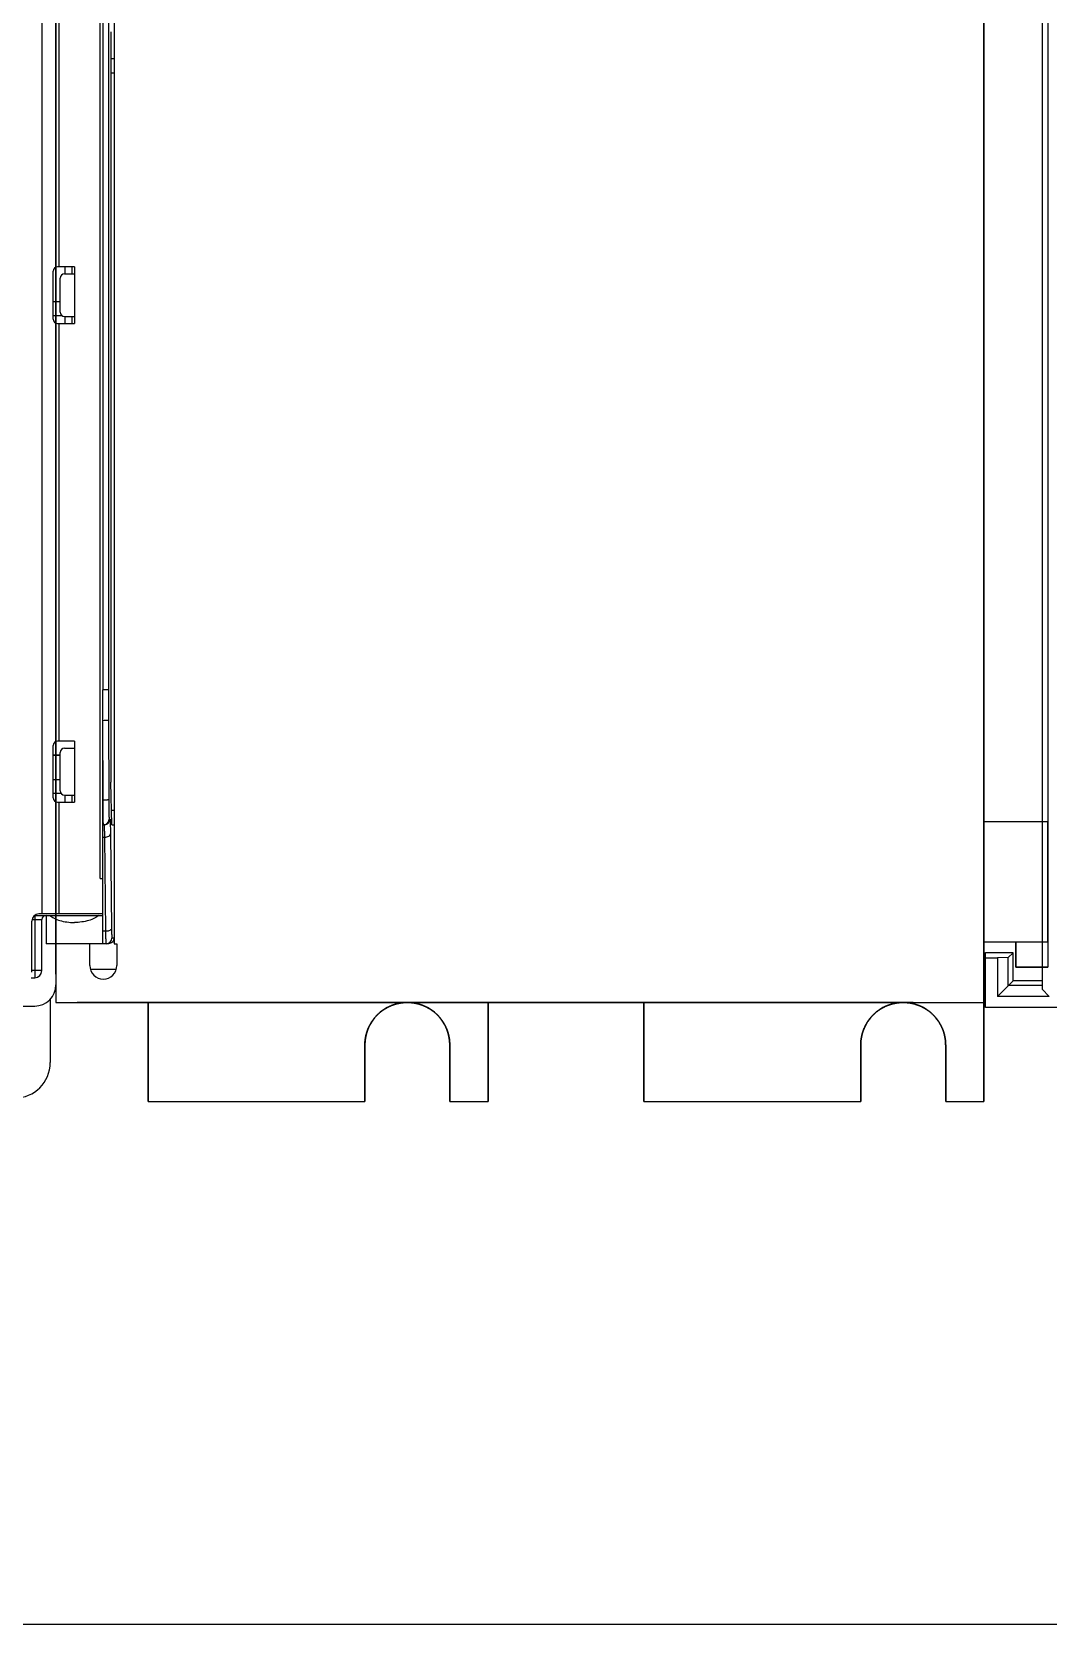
# Model space of a CAD drawing. Header units: inches. Extents: x -38 to 199, y -310 to 64.
# Drawn here: x 161.627 to 164.451, y 53.534 to 57.961 of the extents above; entities that cross this region are included whole.
import ezdxf

# ---------------------------------------------------------------- set-up
doc = ezdxf.new("R2010")
doc.units = ezdxf.units.IN
doc.header["$MEASUREMENT"] = 0
doc.layers.add('PLC', color=7, linetype='Continuous')

# ---------------------------------------------------------------- blocks, each defined once
blk = doc.blocks.new('DI32')
at = {"layer": 'PLC', "color": 7, "linetype": 'Continuous'}
for p, q in [((2.2014, -0.8071), (2.2013, -3.747)), ((2.016, -0.8898), (2.016, -4.3701)), ((2.1779, -4.2717), (2.1779, -1.1772)), ((2.1853, -1.1772), (2.1853, -3.747)), ((2.0629, -1.4094), (2.0629, -2.5709)), ((2.2165, -1.878), (2.2165, -4.4528)), ((2.2079, -1.9173), (2.2079, -4.0039)), ((2.2165, -1.9921), (2.2079, -1.9921)), ((2.2079, -2.0315), (2.2165, -2.0315)), ((2.0472, -2.7165), (2.0472, -2.5827)), ((2.1063, -2.5709), (2.0591, -2.5709)), ((2.0669, -2.6969), (2.0669, -2.6024)), ((2.0787, -2.5906), (2.1063, -2.5906)), ((2.0801, -2.5709), (2.0801, -2.5906)), ((2.0998, -2.5906), (2.0998, -2.5709)), ((2.1063, -2.5709), (2.1063, -2.7283)), ((2.0472, -2.6673), (2.0669, -2.6673)), ((2.0726, -2.7067), (2.0472, -2.7067)), ((2.0591, -2.7283), (2.1063, -2.7283)), ((2.0629, -2.7283), (2.0629, -3.8898)), ((2.0787, -2.7087), (2.1063, -2.7087)), ((2.0801, -2.7087), (2.0801, -2.7283)), ((2.0998, -2.7283), (2.0998, -2.7087)), ((2.185, -4.4528), (2.185, -3.747)), ((2.2013, -3.747), (2.1853, -3.747)), ((2.2013, -3.747), (2.2014, -3.8309)), ((2.1861, -4.0531), (2.1857, -3.8326)), ((2.2014, -3.8309), (2.2019, -4.0511)), ((2.1063, -3.8898), (2.0591, -3.8898)), ((2.1063, -3.8898), (2.1063, -4.0591)), ((2.0472, -4.0472), (2.0472, -3.9016)), ((2.0472, -3.9272), (2.0669, -3.9272)), ((2.0472, -3.9285), (2.0669, -3.9285)), ((2.0669, -4.0276), (2.0669, -3.9213)), ((2.0787, -3.9094), (2.1063, -3.9094)), ((2.0472, -3.9961), (2.0669, -3.9961)), ((2.21, -4.122), (2.2079, -4.0039)), ((2.0701, -4.0354), (2.0472, -4.0354)), ((2.0591, -4.0591), (2.1063, -4.0591)), ((2.0629, -4.0591), (2.0629, -4.3701)), ((2.0787, -4.0394), (2.1063, -4.0394)), ((2.0801, -4.0394), (2.0801, -4.0591)), ((2.0998, -4.0591), (2.0998, -4.0394)), ((2.1861, -4.0531), (2.185, -4.0531)), ((2.2052, -4.1063), (2.203, -4.1063)), ((2.2165, -4.0827), (2.2093, -4.0827)), ((2.185, -4.122), (2.1894, -4.122)), ((2.185, -4.1565), (2.1908, -4.1565)), ((2.1872, -4.122), (2.1869, -4.1188)), ((2.1939, -4.4183), (2.1908, -4.1565)), ((2.2065, -4.1477), (2.2096, -4.4094)), ((2.21, -4.122), (2.2165, -4.122)), ((2.1779, -4.2717), (2.185, -4.2717)), ((1.9961, -4.374), (2.185, -4.374)), ((1.9961, -4.3744), (1.9961, -4.5472)), ((2.185, -4.3701), (2.0079, -4.3701)), ((2.0276, -4.374), (2.0276, -4.4528)), ((1.9882, -4.5315), (1.9882, -4.3898)), ((1.989, -4.3858), (2.0157, -4.3858)), ((2.0157, -4.5276), (2.0157, -4.3858)), ((2.1939, -4.4183), (2.185, -4.4183)), ((2.2008, -4.4528), (2.0276, -4.4528)), ((2.0551, -4.4528), (2.0551, -4.5669)), ((2.1492, -4.5136), (2.1492, -4.4528)), ((2.2165, -4.437), (2.2105, -4.437)), ((2.2165, -4.4528), (2.2244, -4.4528)), ((2.2244, -4.4528), (2.2244, -4.5136)), ((1.9866, -4.5472), (1.9961, -4.5472)), ((2.0157, -4.5276), (1.9882, -4.5276)), ((2.1506, -4.5236), (2.223, -4.5236)), ((0.0197, -4.626), (1.9961, -4.626)), ((2.0394, -4.6061), (2.0394, -4.7835))]:
    blk.add_line(p, q, dxfattribs=at)
for centre, radius, start, end in [((2.0591, -2.5827), 0.0118, 90, 180), ((2.0787, -2.6024), 0.0118, 90, 180), ((2.0787, -2.6969), 0.0118, 180, 270), ((2.0591, -2.7165), 0.0118, 180, 270), ((2.0591, -3.9016), 0.0118, 90, 180), ((2.0787, -3.9213), 0.0118, 90, 180), ((2.0787, -4.0276), 0.0118, 180, 270), ((2.0591, -4.0472), 0.0118, 180, 270), ((2.1894, -4.1063), 0.0157, 270.0048, 0.0043), ((2.1872, -4.1063), 0.0158, 292.1852, 359.9967), ((2.0079, -4.3898), 0.0197, 90, 180), ((2.0276, -4.3858), 0.0118, 90, 180), ((2.1948, -4.437), 0.0157, 270.0051, 0.0045), ((2.1868, -4.5136), 0.0376, 180, 0), ((1.9961, -4.5276), 0.0197, 270, 0), ((1.9961, -4.5669), 0.0591, 270, 360), ((1.9409, -4.7835), 0.0984, 270, 0)]:
    blk.add_arc(centre, radius, start, end, dxfattribs=at)
for points, knots in [([(2.1857, -3.8326), (2.1857, -3.8255), (2.1856, -3.8113), (2.1857, -3.7899), (2.1856, -3.7684), (2.1853, -3.7541), (2.1852, -3.747)], [0, 0, 0, 0, 0.249349, 0.499256, 0.749533, 1, 1, 1, 1]), ([(2.2014, -3.8309), (2.2014, -3.8311), (2.2009, -3.8314), (2.2, -3.8316), (2.1985, -3.8319), (2.1957, -3.8322), (2.1913, -3.8325), (2.1877, -3.8326), (2.1857, -3.8326)], [0, 0, 0, 0, 0.030042, 0.091298, 0.185135, 0.30862, 0.626875, 1, 1, 1, 1]), ([(2.1861, -4.0531), (2.1881, -4.0531), (2.1918, -4.053), (2.1961, -4.0527), (2.199, -4.0523), (2.2005, -4.0519), (2.2014, -4.0517), (2.2019, -4.0513), (2.2019, -4.0511)], [0, 0, 0, 0, 0.371404, 0.688454, 0.811827, 0.905923, 0.967961, 1, 1, 1, 1]), ([(2.1869, -4.1188), (2.1868, -4.1156), (2.1866, -4.1074), (2.1862, -4.0855), (2.1862, -4.0668), (2.1861, -4.0531)], [0, 0, 0, 0, 0.145292, 0.373925, 1, 1, 1, 1]), ([(2.2019, -4.0511), (2.2019, -4.0548), (2.2019, -4.062), (2.202, -4.0724), (2.2021, -4.0818), (2.2022, -4.089), (2.2023, -4.094), (2.2024, -4.0971), (2.2025, -4.0998), (2.2026, -4.1021), (2.2027, -4.1038), (2.2027, -4.1051), (2.2028, -4.1059), (2.2029, -4.1062), (2.2029, -4.1063), (2.203, -4.1063)], [0, 0, 0, 0, 0.20107, 0.391318, 0.563991, 0.713665, 0.778363, 0.835544, 0.884733, 0.925569, 0.957704, 0.980859, 0.994914, 0.998528, 1, 1, 1, 1]), ([(2.2052, -4.1063), (2.2052, -4.1063), (2.2053, -4.1066), (2.2054, -4.1071), (2.2055, -4.108), (2.2056, -4.1092), (2.2057, -4.1108), (2.2058, -4.1135), (2.2059, -4.1177), (2.2061, -4.1237), (2.2063, -4.1308), (2.2064, -4.1389), (2.2065, -4.1446), (2.2065, -4.1477)], [0, 0, 0, 0, 0.004881, 0.017794, 0.038988, 0.068444, 0.106088, 0.151762, 0.266466, 0.410964, 0.583179, 0.780665, 1, 1, 1, 1]), ([(2.1908, -4.1565), (2.1907, -4.154), (2.1907, -4.1492), (2.1905, -4.1424), (2.1904, -4.1365), (2.1902, -4.1315), (2.19, -4.128), (2.1899, -4.1258), (2.1898, -4.1245), (2.1897, -4.1235), (2.1896, -4.1227), (2.1895, -4.1223), (2.1895, -4.122), (2.1894, -4.122)], [0, 0, 0, 0, 0.219252, 0.416685, 0.588841, 0.733285, 0.847951, 0.89361, 0.931242, 0.96069, 0.981897, 0.994874, 1, 1, 1, 1]), ([(2.1908, -4.1565), (2.1928, -4.1565), (2.1966, -4.1561), (2.2016, -4.1543), (2.2053, -4.1515), (2.2065, -4.1489), (2.2065, -4.1477)], [0, 0, 0, 0, 0.308357, 0.586966, 0.815903, 1, 1, 1, 1]), ([(2.0381, -4.374), (2.0417, -4.3771), (2.0507, -4.3828), (2.0667, -4.3889), (2.0857, -4.3928), (2.0993, -4.3937), (2.1063, -4.3937)], [0, 0, 0, 0, 0.198445, 0.436316, 0.70814, 1, 1, 1, 1]), ([(2.1745, -4.374), (2.1709, -4.3771), (2.1619, -4.3828), (2.1393, -4.3913), (2.1198, -4.3937), (2.1063, -4.3937)], [0, 0, 0, 0, 0.198615, 0.436878, 1, 1, 1, 1]), ([(2.2096, -4.4094), (2.2096, -4.4106), (2.2084, -4.4133), (2.2048, -4.416), (2.1997, -4.4178), (2.1959, -4.4183), (2.1939, -4.4183)], [0, 0, 0, 0, 0.183975, 0.412707, 0.691406, 1, 1, 1, 1]), ([(2.1948, -4.4528), (2.1947, -4.4528), (2.1947, -4.4525), (2.1946, -4.4521), (2.1946, -4.4513), (2.1945, -4.4503), (2.1944, -4.449), (2.1944, -4.4468), (2.1943, -4.4433), (2.1941, -4.4383), (2.194, -4.4324), (2.194, -4.4256), (2.1939, -4.4208), (2.1939, -4.4183)], [0, 0, 0, 0, 0.004653, 0.017465, 0.038589, 0.067997, 0.105615, 0.151283, 0.266015, 0.410577, 0.582895, 0.780525, 1, 1, 1, 1]), ([(2.2096, -4.4094), (2.2096, -4.4115), (2.2097, -4.4153), (2.2098, -4.4207), (2.2099, -4.4254), (2.21, -4.4294), (2.2101, -4.4322), (2.2102, -4.434), (2.2103, -4.4351), (2.2103, -4.4359), (2.2104, -4.4365), (2.2104, -4.4368), (2.2105, -4.437), (2.2105, -4.437)], [0, 0, 0, 0, 0.21934, 0.416819, 0.589021, 0.733511, 0.848221, 0.8939, 0.93155, 0.96101, 0.982207, 0.99512, 1, 1, 1, 1]), ([(2.2121, -4.4481), (2.2106, -4.4496), (2.2071, -4.4521), (2.2029, -4.4528), (2.2008, -4.4528)], [0, 0, 0, 0, 0.499456, 1, 1, 1, 1])]:
    blk.add_open_spline(points, degree=3, knots=knots, dxfattribs=at)
for points in [[(2.1872, -4.122), (2.1892, -4.122), (2.1913, -4.1216), (2.1932, -4.1209)], [(2.2154, -4.4432), (2.2146, -4.445), (2.2134, -4.4467), (2.2121, -4.4481)], [(2.2165, -4.437), (2.2165, -4.4391), (2.2162, -4.4413), (2.2154, -4.4432)]]:
    blk.add_open_spline(points, degree=3, dxfattribs=at)
blk = doc.blocks.new('24VPS')
at = {"layer": 'PLC', "color": 7, "linetype": 'Continuous'}
for p, q in [((176.8111, -64.6716), (176.8111, -69.3173)), ((176.8111, -64.6716), (176.8111, -69.3173)), ((179.3899, -69.3173), (179.3899, -64.6716)), ((179.3899, -69.3173), (179.3899, -64.6716)), ((176.8111, -69.2222), (176.8111, -64.7667)), ((179.567, -64.77), (179.567, -69.2188)), ((179.3899, -65.4295), (179.3899, -68.8153)), ((179.3899, -65.4295), (179.3899, -68.8153)), ((176.8111, -67.7425), (176.8111, -66.3645)), ((176.8111, -69.2385), (176.8111, -67.7425)), ((179.567, -67.7523), (179.567, -69.2188)), ((179.567, -68.8153), (179.3899, -68.8153)), ((179.567, -68.8153), (179.3899, -68.8153)), ((179.3899, -68.8153), (179.3899, -69.1492)), ((179.567, -68.8153), (179.3899, -68.8153)), ((179.567, -68.8153), (179.3899, -68.8153)), ((179.3899, -68.8153), (179.3899, -69.1492)), ((179.567, -69.1492), (179.567, -68.8153)), ((179.567, -69.1492), (179.567, -68.8153)), ((179.4785, -69.1492), (179.3899, -69.1492)), ((179.4785, -69.1492), (179.3899, -69.1492)), ((179.4785, -69.1492), (179.3899, -69.1492)), ((179.3899, -69.1492), (179.3899, -69.5929)), ((179.4785, -69.1492), (179.4785, -69.1499)), ((179.567, -69.1492), (179.4785, -69.1492)), ((179.567, -69.1492), (179.4785, -69.1492)), ((179.4785, -69.2188), (179.4785, -69.1492)), ((179.4785, -69.1492), (179.4785, -69.1499)), ((179.4785, -69.1499), (179.4785, -69.2188)), ((179.567, -69.1499), (179.4785, -69.1499)), ((179.567, -69.1499), (179.4785, -69.1499)), ((179.4785, -69.1499), (179.4785, -69.2188)), ((176.8111, -69.2385), (176.8111, -69.3173)), ((176.8111, -69.2385), (176.8111, -69.3173)), ((179.4785, -69.2188), (179.567, -69.2188)), ((179.4785, -69.2188), (179.567, -69.2188)), ((179.567, -69.2188), (179.4785, -69.2188)), ((176.8111, -69.3173), (179.3899, -69.3173)), ((176.8111, -69.3173), (179.3899, -69.3173)), ((179.193, -69.3173), (176.8702, -69.3173)), ((176.8702, -69.3173), (179.193, -69.3173)), ((177.067, -69.3173), (177.7875, -69.3173)), ((177.067, -69.5929), (177.067, -69.3173)), ((177.067, -69.3173), (177.7875, -69.3173)), ((177.067, -69.5929), (177.067, -69.3173)), ((177.067, -69.3173), (177.067, -69.5929)), ((177.7875, -69.3173), (178.0119, -69.3173)), ((177.7875, -69.3173), (178.0119, -69.3173)), ((178.0119, -69.3173), (178.0119, -69.5929)), ((178.0119, -69.5929), (178.0119, -69.3173)), ((178.445, -69.3173), (178.0119, -69.3173)), ((178.0119, -69.5929), (178.0119, -69.3173)), ((178.445, -69.3173), (179.1655, -69.3173)), ((178.445, -69.3173), (178.445, -69.5929)), ((178.445, -69.5929), (178.445, -69.3173)), ((178.445, -69.3173), (178.445, -69.5929)), ((178.445, -69.3173), (179.1655, -69.3173)), ((179.1655, -69.3173), (179.3899, -69.3173)), ((179.1655, -69.3173), (179.3899, -69.3173)), ((179.3899, -69.5929), (179.3899, -69.3173)), ((179.3899, -69.5929), (179.3899, -69.3173)), ((177.6694, -69.5929), (177.6694, -69.4354)), ((177.6694, -69.4354), (177.6694, -69.5929)), ((177.6694, -69.5929), (177.6694, -69.4354)), ((177.9056, -69.4354), (177.9056, -69.5929)), ((177.9056, -69.4354), (177.9056, -69.5929)), ((177.9056, -69.5929), (177.9056, -69.4354)), ((179.0474, -69.5929), (179.0474, -69.4354)), ((179.0474, -69.4354), (179.0474, -69.5929)), ((179.0474, -69.5929), (179.0474, -69.4354)), ((179.2836, -69.4354), (179.2836, -69.5929)), ((179.2836, -69.4354), (179.2836, -69.5929)), ((179.2836, -69.5929), (179.2836, -69.4354)), ((177.067, -69.5929), (177.6694, -69.5929)), ((177.067, -69.5929), (177.6694, -69.5929)), ((177.067, -69.5929), (177.6694, -69.5929)), ((177.9056, -69.5929), (178.0119, -69.5929)), ((177.9056, -69.5929), (178.0119, -69.5929)), ((177.9056, -69.5929), (178.0119, -69.5929)), ((178.445, -69.5929), (179.0474, -69.5929)), ((178.445, -69.5929), (179.0474, -69.5929)), ((178.445, -69.5929), (179.0474, -69.5929)), ((179.2836, -69.5929), (179.3899, -69.5929)), ((179.2836, -69.5929), (179.3899, -69.5929)), ((179.2836, -69.5929), (179.3899, -69.5929))]:
    blk.add_line(p, q, dxfattribs=at)
at = {"layer": 'PLC', "color": 7, "linetype": 'Continuous', "flags": 128}
for points in [[(177.6695, -69.4354), (177.6695, -69.4344), (177.6695, -69.4335), (177.6696, -69.4325), (177.6696, -69.4316), (177.6696, -69.4306), (177.6697, -69.4297), (177.6697, -69.4287), (177.6698, -69.4278), (177.6698, -69.4268), (177.6699, -69.4259), (177.67, -69.4249), (177.6701, -69.424), (177.6702, -69.423), (177.6703, -69.4221), (177.6704, -69.4211), (177.6705, -69.4202), (177.6706, -69.4193), (177.6708, -69.4183), (177.6709, -69.4174), (177.6711, -69.4164), (177.6712, -69.4155), (177.6714, -69.4146), (177.6715, -69.4136), (177.6717, -69.4127), (177.6719, -69.4118), (177.6721, -69.4108), (177.6723, -69.4099), (177.6725, -69.409), (177.6727, -69.408), (177.6729, -69.4071), (177.6732, -69.4062), (177.6734, -69.4053), (177.6737, -69.4043), (177.6739, -69.4034), (177.6742, -69.4025), (177.6744, -69.4016), (177.6747, -69.4007), (177.675, -69.3998), (177.6753, -69.3989), (177.6756, -69.398), (177.6759, -69.3971), (177.6762, -69.3962), (177.6765, -69.3953), (177.6769, -69.3944), (177.6772, -69.3935), (177.6775, -69.3926), (177.6779, -69.3917), (177.6782, -69.3908), (177.6786, -69.39), (177.679, -69.3891), (177.6793, -69.3882), (177.6797, -69.3873), (177.6801, -69.3865), (177.6805, -69.3856), (177.6809, -69.3847), (177.6813, -69.3839), (177.6817, -69.383), (177.6822, -69.3822), (177.6826, -69.3813), (177.683, -69.3805), (177.6835, -69.3796), (177.6839, -69.3788), (177.6844, -69.378), (177.6849, -69.3771), (177.6853, -69.3763), (177.6858, -69.3755), (177.6863, -69.3747), (177.6868, -69.3739), (177.6873, -69.3731), (177.6878, -69.3723), (177.6883, -69.3714), (177.6888, -69.3706), (177.6893, -69.3699), (177.6899, -69.3691), (177.6904, -69.3683), (177.691, -69.3675), (177.6915, -69.3667), (177.6921, -69.366), (177.6926, -69.3652), (177.6932, -69.3644), (177.6938, -69.3637), (177.6943, -69.3629), (177.6949, -69.3622), (177.6955, -69.3614), (177.6961, -69.3607), (177.6967, -69.3599), (177.6973, -69.3592), (177.6979, -69.3585), (177.6986, -69.3578), (177.6992, -69.3571), (177.6998, -69.3563), (177.7005, -69.3556), (177.7011, -69.3549), (177.7018, -69.3543), (177.7024, -69.3536), (177.7031, -69.3529), (177.7037, -69.3522), (177.7044, -69.3515), (177.7051, -69.3509), (177.7058, -69.3502), (177.7065, -69.3495), (177.7072, -69.3489), (177.7079, -69.3482), (177.7086, -69.3476), (177.7093, -69.347), (177.71, -69.3463), (177.7107, -69.3457), (177.7114, -69.3451), (177.7122, -69.3445), (177.7129, -69.3439), (177.7136, -69.3433), (177.7144, -69.3427), (177.7151, -69.3421), (177.7159, -69.3415), (177.7166, -69.341), (177.7174, -69.3404), (177.7182, -69.3398), (177.7189, -69.3393), (177.7197, -69.3387), (177.7205, -69.3382), (177.7213, -69.3376), (177.7221, -69.3371), (177.7228, -69.3366), (177.7236, -69.3361), (177.7244, -69.3356), (177.7253, -69.335), (177.7261, -69.3346), (177.7269, -69.3341), (177.7277, -69.3336), (177.7285, -69.3331), (177.7293, -69.3326), (177.7302, -69.3322), (177.731, -69.3317), (177.7318, -69.3312), (177.7327, -69.3308), (177.7335, -69.3304), (177.7344, -69.3299), (177.7352, -69.3295), (177.7361, -69.3291), (177.7369, -69.3287), (177.7378, -69.3283), (177.7386, -69.3279), (177.7395, -69.3275), (177.7404, -69.3271), (177.7413, -69.3267), (177.7421, -69.3264), (177.743, -69.326), (177.7439, -69.3256), (177.7448, -69.3253), (177.7457, -69.3249), (177.7466, -69.3246), (177.7474, -69.3243), (177.7483, -69.324), (177.7492, -69.3237), (177.7501, -69.3233), (177.751, -69.323), (177.752, -69.3228), (177.7529, -69.3225), (177.7538, -69.3222), (177.7547, -69.3219), (177.7556, -69.3217), (177.7565, -69.3214), (177.7574, -69.3212), (177.7583, -69.3209), (177.7593, -69.3207), (177.7602, -69.3205), (177.7611, -69.3203), (177.762, -69.32), (177.763, -69.3199), (177.7639, -69.3197), (177.7648, -69.3195), (177.7658, -69.3193), (177.7667, -69.3191), (177.7676, -69.319), (177.7686, -69.3188), (177.7695, -69.3186), (177.7705, -69.3185), (177.7714, -69.3184), (177.7723, -69.3182), (177.7733, -69.3181), (177.7742, -69.318), (177.7752, -69.3179), (177.7761, -69.3178), (177.7771, -69.3177), (177.778, -69.3177), (177.779, -69.3176), (177.7799, -69.3175), (177.7809, -69.3175), (177.7818, -69.3174), (177.7828, -69.3174), (177.7837, -69.3173), (177.7847, -69.3173), (177.7856, -69.3173), (177.7866, -69.3173), (177.7875, -69.3173), (177.7885, -69.3173), (177.7894, -69.3173), (177.7904, -69.3173), (177.7913, -69.3173), (177.7923, -69.3174), (177.7932, -69.3174), (177.7942, -69.3175), (177.7951, -69.3175), (177.7961, -69.3176), (177.797, -69.3177), (177.7979, -69.3177), (177.7989, -69.3178), (177.7998, -69.3179), (177.8008, -69.318), (177.8017, -69.3181), (177.8027, -69.3182), (177.8036, -69.3184), (177.8046, -69.3185), (177.8055, -69.3186), (177.8064, -69.3188), (177.8074, -69.319), (177.8083, -69.3191), (177.8092, -69.3193), (177.8102, -69.3195), (177.8111, -69.3197), (177.812, -69.3199), (177.813, -69.32), (177.8139, -69.3203), (177.8148, -69.3205), (177.8157, -69.3207), (177.8167, -69.3209), (177.8176, -69.3212), (177.8185, -69.3214), (177.8194, -69.3217), (177.8203, -69.3219), (177.8212, -69.3222), (177.8222, -69.3225), (177.8231, -69.3228), (177.824, -69.323), (177.8249, -69.3233), (177.8258, -69.3237), (177.8267, -69.324), (177.8276, -69.3243), (177.8284, -69.3246), (177.8293, -69.3249), (177.8302, -69.3253), (177.8311, -69.3256), (177.832, -69.326), (177.8329, -69.3264), (177.8337, -69.3267), (177.8346, -69.3271), (177.8355, -69.3275), (177.8364, -69.3279), (177.8372, -69.3283), (177.8381, -69.3287), (177.8389, -69.3291), (177.8398, -69.3295), (177.8406, -69.3299), (177.8415, -69.3304), (177.8423, -69.3308), (177.8432, -69.3312), (177.844, -69.3317), (177.8448, -69.3322), (177.8457, -69.3326), (177.8465, -69.3331), (177.8473, -69.3336), (177.8481, -69.3341), (177.8489, -69.3346), (177.8498, -69.335), (177.8506, -69.3356), (177.8514, -69.3361), (177.8522, -69.3366), (177.853, -69.3371), (177.8537, -69.3376), (177.8545, -69.3382), (177.8553, -69.3387), (177.8561, -69.3393), (177.8568, -69.3398), (177.8576, -69.3404), (177.8584, -69.341), (177.8591, -69.3415), (177.8599, -69.3421), (177.8606, -69.3427), (177.8614, -69.3433), (177.8621, -69.3439), (177.8629, -69.3445), (177.8636, -69.3451), (177.8643, -69.3457), (177.865, -69.3463), (177.8657, -69.347), (177.8664, -69.3476), (177.8671, -69.3482), (177.8678, -69.3489), (177.8685, -69.3495), (177.8692, -69.3502), (177.8699, -69.3509), (177.8706, -69.3515), (177.8713, -69.3522), (177.8719, -69.3529), (177.8726, -69.3536), (177.8732, -69.3543), (177.8739, -69.3549), (177.8745, -69.3556), (177.8752, -69.3563), (177.8758, -69.3571), (177.8764, -69.3578), (177.8771, -69.3585), (177.8777, -69.3592), (177.8783, -69.3599), (177.8789, -69.3607), (177.8795, -69.3614), (177.8801, -69.3622), (177.8807, -69.3629), (177.8812, -69.3637), (177.8818, -69.3644), (177.8824, -69.3652), (177.883, -69.366), (177.8835, -69.3667), (177.8841, -69.3675), (177.8846, -69.3683), (177.8851, -69.3691), (177.8857, -69.3699), (177.8862, -69.3706), (177.8867, -69.3714), (177.8872, -69.3723), (177.8877, -69.3731), (177.8882, -69.3739), (177.8887, -69.3747), (177.8892, -69.3755), (177.8897, -69.3763), (177.8902, -69.3771), (177.8906, -69.378), (177.8911, -69.3788), (177.8915, -69.3796), (177.892, -69.3805), (177.8924, -69.3813), (177.8928, -69.3822), (177.8933, -69.383), (177.8937, -69.3839), (177.8941, -69.3847), (177.8945, -69.3856), (177.8949, -69.3865), (177.8953, -69.3873), (177.8957, -69.3882), (177.896, -69.3891), (177.8964, -69.39), (177.8968, -69.3908), (177.8971, -69.3917), (177.8975, -69.3926), (177.8978, -69.3935), (177.8982, -69.3944), (177.8985, -69.3953), (177.8988, -69.3962), (177.8991, -69.3971), (177.8994, -69.398), (177.8997, -69.3989), (177.9, -69.3998), (177.9003, -69.4007), (177.9006, -69.4016), (177.9008, -69.4025), (177.9011, -69.4034), (177.9013, -69.4043), (177.9016, -69.4053), (177.9018, -69.4062), (177.9021, -69.4071), (177.9023, -69.408), (177.9025, -69.409), (177.9027, -69.4099), (177.9029, -69.4108), (177.9031, -69.4118), (177.9033, -69.4127), (177.9035, -69.4136), (177.9036, -69.4146), (177.9038, -69.4155), (177.904, -69.4164), (177.9041, -69.4174), (177.9043, -69.4183), (177.9044, -69.4193), (177.9045, -69.4202), (177.9046, -69.4211), (177.9047, -69.4221), (177.9048, -69.423), (177.9049, -69.424), (177.905, -69.4249), (177.9051, -69.4259), (177.9052, -69.4268), (177.9052, -69.4278), (177.9053, -69.4287), (177.9053, -69.4297), (177.9054, -69.4306), (177.9054, -69.4316), (177.9055, -69.4325), (177.9055, -69.4335), (177.9055, -69.4344), (177.9055, -69.4354), (177.9055, -69.4344), (177.9055, -69.4335), (177.9055, -69.4325), (177.9054, -69.4316), (177.9054, -69.4306), (177.9053, -69.4297), (177.9053, -69.4287), (177.9052, -69.4278), (177.9052, -69.4268), (177.9051, -69.4259), (177.905, -69.4249), (177.9049, -69.424), (177.9048, -69.423), (177.9047, -69.4221), (177.9046, -69.4211), (177.9045, -69.4202), (177.9044, -69.4193), (177.9043, -69.4183), (177.9041, -69.4174), (177.904, -69.4164), (177.9038, -69.4155), (177.9036, -69.4146), (177.9035, -69.4136), (177.9033, -69.4127), (177.9031, -69.4118), (177.9029, -69.4108), (177.9027, -69.4099), (177.9025, -69.409), (177.9023, -69.408), (177.9021, -69.4071), (177.9018, -69.4062), (177.9016, -69.4053), (177.9013, -69.4043), (177.9011, -69.4034), (177.9008, -69.4025), (177.9006, -69.4016), (177.9003, -69.4007), (177.9, -69.3998), (177.8997, -69.3989), (177.8994, -69.398), (177.8991, -69.3971), (177.8988, -69.3962), (177.8985, -69.3953), (177.8982, -69.3944), (177.8978, -69.3935), (177.8975, -69.3926), (177.8971, -69.3917), (177.8968, -69.3908), (177.8964, -69.39), (177.896, -69.3891), (177.8957, -69.3882), (177.8953, -69.3873), (177.8949, -69.3865), (177.8945, -69.3856), (177.8941, -69.3847), (177.8937, -69.3839), (177.8933, -69.383), (177.8928, -69.3822), (177.8924, -69.3813), (177.892, -69.3805), (177.8915, -69.3796), (177.8911, -69.3788), (177.8906, -69.378), (177.8902, -69.3771), (177.8897, -69.3763), (177.8892, -69.3755), (177.8887, -69.3747), (177.8882, -69.3739), (177.8877, -69.3731), (177.8872, -69.3723), (177.8867, -69.3714), (177.8862, -69.3706), (177.8857, -69.3699), (177.8851, -69.3691), (177.8846, -69.3683), (177.8841, -69.3675), (177.8835, -69.3667), (177.883, -69.366), (177.8824, -69.3652), (177.8818, -69.3644), (177.8812, -69.3637), (177.8807, -69.3629), (177.8801, -69.3622), (177.8795, -69.3614), (177.8789, -69.3607), (177.8783, -69.3599), (177.8777, -69.3592), (177.8771, -69.3585), (177.8764, -69.3578), (177.8758, -69.3571), (177.8752, -69.3563), (177.8745, -69.3556), (177.8739, -69.3549), (177.8732, -69.3543), (177.8726, -69.3536), (177.8719, -69.3529), (177.8713, -69.3522), (177.8706, -69.3515), (177.8699, -69.3509), (177.8692, -69.3502), (177.8685, -69.3495), (177.8678, -69.3489), (177.8671, -69.3482), (177.8664, -69.3476), (177.8657, -69.347), (177.865, -69.3463), (177.8643, -69.3457), (177.8636, -69.3451), (177.8629, -69.3445), (177.8621, -69.3439), (177.8614, -69.3433), (177.8606, -69.3427), (177.8599, -69.3421), (177.8591, -69.3415), (177.8584, -69.341), (177.8576, -69.3404), (177.8568, -69.3398), (177.8561, -69.3393), (177.8553, -69.3387), (177.8545, -69.3382), (177.8537, -69.3376), (177.853, -69.3371), (177.8522, -69.3366), (177.8514, -69.3361), (177.8506, -69.3356), (177.8498, -69.335), (177.8489, -69.3346), (177.8481, -69.3341), (177.8473, -69.3336), (177.8465, -69.3331), (177.8457, -69.3326), (177.8448, -69.3322), (177.844, -69.3317), (177.8432, -69.3312), (177.8423, -69.3308), (177.8415, -69.3304), (177.8406, -69.3299), (177.8398, -69.3295), (177.8389, -69.3291), (177.8381, -69.3287), (177.8372, -69.3283), (177.8364, -69.3279), (177.8355, -69.3275), (177.8346, -69.3271), (177.8337, -69.3267), (177.8329, -69.3264), (177.832, -69.326), (177.8311, -69.3256), (177.8302, -69.3253), (177.8293, -69.3249), (177.8284, -69.3246), (177.8276, -69.3243), (177.8267, -69.324), (177.8258, -69.3237), (177.8249, -69.3233), (177.824, -69.323), (177.8231, -69.3228), (177.8222, -69.3225), (177.8212, -69.3222), (177.8203, -69.3219), (177.8194, -69.3217), (177.8185, -69.3214), (177.8176, -69.3212), (177.8167, -69.3209), (177.8157, -69.3207), (177.8148, -69.3205), (177.8139, -69.3203), (177.813, -69.32), (177.812, -69.3199), (177.8111, -69.3197), (177.8102, -69.3195), (177.8092, -69.3193), (177.8083, -69.3191), (177.8074, -69.319), (177.8064, -69.3188), (177.8055, -69.3186), (177.8046, -69.3185), (177.8036, -69.3184), (177.8027, -69.3182), (177.8017, -69.3181), (177.8008, -69.318), (177.7998, -69.3179), (177.7989, -69.3178), (177.7979, -69.3177), (177.797, -69.3177), (177.7961, -69.3176), (177.7951, -69.3175), (177.7942, -69.3175), (177.7932, -69.3174), (177.7923, -69.3174), (177.7913, -69.3173), (177.7904, -69.3173), (177.7894, -69.3173), (177.7885, -69.3173), (177.7875, -69.3173), (177.7866, -69.3173), (177.7856, -69.3173), (177.7847, -69.3173), (177.7837, -69.3173), (177.7828, -69.3174), (177.7818, -69.3174), (177.7809, -69.3175), (177.7799, -69.3175), (177.779, -69.3176), (177.778, -69.3177), (177.7771, -69.3177), (177.7761, -69.3178), (177.7752, -69.3179), (177.7742, -69.318), (177.7733, -69.3181), (177.7723, -69.3182), (177.7714, -69.3184), (177.7705, -69.3185), (177.7695, -69.3186), (177.7686, -69.3188), (177.7676, -69.319), (177.7667, -69.3191), (177.7658, -69.3193), (177.7648, -69.3195), (177.7639, -69.3197), (177.763, -69.3199), (177.762, -69.32), (177.7611, -69.3203), (177.7602, -69.3205), (177.7593, -69.3207), (177.7583, -69.3209), (177.7574, -69.3212), (177.7565, -69.3214), (177.7556, -69.3217), (177.7547, -69.3219), (177.7538, -69.3222), (177.7529, -69.3225), (177.752, -69.3228), (177.751, -69.323), (177.7501, -69.3233), (177.7492, -69.3237), (177.7483, -69.324), (177.7474, -69.3243), (177.7466, -69.3246), (177.7457, -69.3249), (177.7448, -69.3253), (177.7439, -69.3256), (177.743, -69.326), (177.7421, -69.3264), (177.7413, -69.3267), (177.7404, -69.3271), (177.7395, -69.3275), (177.7386, -69.3279), (177.7378, -69.3283), (177.7369, -69.3287), (177.7361, -69.3291), (177.7352, -69.3295), (177.7344, -69.3299), (177.7335, -69.3304), (177.7327, -69.3308), (177.7318, -69.3312), (177.731, -69.3317), (177.7302, -69.3322), (177.7293, -69.3326), (177.7285, -69.3331), (177.7277, -69.3336), (177.7269, -69.3341), (177.7261, -69.3346), (177.7253, -69.335), (177.7244, -69.3356), (177.7236, -69.3361), (177.7228, -69.3366), (177.7221, -69.3371), (177.7213, -69.3376), (177.7205, -69.3382), (177.7197, -69.3387), (177.7189, -69.3393), (177.7182, -69.3398), (177.7174, -69.3404), (177.7166, -69.341), (177.7159, -69.3415), (177.7151, -69.3421), (177.7144, -69.3427), (177.7136, -69.3433), (177.7129, -69.3439), (177.7122, -69.3445), (177.7114, -69.3451), (177.7107, -69.3457), (177.71, -69.3463), (177.7093, -69.347), (177.7086, -69.3476), (177.7079, -69.3482), (177.7072, -69.3489), (177.7065, -69.3495), (177.7058, -69.3502), (177.7051, -69.3509), (177.7044, -69.3515), (177.7037, -69.3522), (177.7031, -69.3529), (177.7024, -69.3536), (177.7018, -69.3543), (177.7011, -69.3549), (177.7005, -69.3556), (177.6998, -69.3563), (177.6992, -69.3571), (177.6986, -69.3578), (177.6979, -69.3585), (177.6973, -69.3592), (177.6967, -69.3599), (177.6961, -69.3607), (177.6955, -69.3614), (177.6949, -69.3622), (177.6943, -69.3629), (177.6938, -69.3637), (177.6932, -69.3644), (177.6926, -69.3652), (177.6921, -69.366), (177.6915, -69.3667), (177.691, -69.3675), (177.6904, -69.3683), (177.6899, -69.3691), (177.6893, -69.3699), (177.6888, -69.3706), (177.6883, -69.3714), (177.6878, -69.3723), (177.6873, -69.3731), (177.6868, -69.3739), (177.6863, -69.3747), (177.6858, -69.3755), (177.6853, -69.3763), (177.6849, -69.3771), (177.6844, -69.378), (177.6839, -69.3788), (177.6835, -69.3796), (177.683, -69.3805), (177.6826, -69.3813), (177.6822, -69.3822), (177.6817, -69.383), (177.6813, -69.3839), (177.6809, -69.3847), (177.6805, -69.3856), (177.6801, -69.3865), (177.6797, -69.3873), (177.6793, -69.3882), (177.679, -69.3891), (177.6786, -69.39), (177.6782, -69.3908), (177.6779, -69.3917), (177.6775, -69.3926), (177.6772, -69.3935), (177.6769, -69.3944), (177.6765, -69.3953), (177.6762, -69.3962), (177.6759, -69.3971), (177.6756, -69.398), (177.6753, -69.3989), (177.675, -69.3998), (177.6747, -69.4007), (177.6744, -69.4016), (177.6742, -69.4025), (177.6739, -69.4034), (177.6737, -69.4043), (177.6734, -69.4053), (177.6732, -69.4062), (177.6729, -69.4071), (177.6727, -69.408), (177.6725, -69.409), (177.6723, -69.4099), (177.6721, -69.4108), (177.6719, -69.4118), (177.6717, -69.4127), (177.6715, -69.4136), (177.6714, -69.4146), (177.6712, -69.4155), (177.6711, -69.4164), (177.6709, -69.4174), (177.6708, -69.4183), (177.6706, -69.4193), (177.6705, -69.4202), (177.6704, -69.4211), (177.6703, -69.4221), (177.6702, -69.423), (177.6701, -69.424), (177.67, -69.4249), (177.6699, -69.4259), (177.6698, -69.4268), (177.6698, -69.4278), (177.6697, -69.4287), (177.6697, -69.4297), (177.6696, -69.4306), (177.6696, -69.4316), (177.6696, -69.4325), (177.6695, -69.4335), (177.6695, -69.4344)], [(179.0475, -69.4354), (179.0475, -69.4344), (179.0475, -69.4335), (179.0475, -69.4325), (179.0475, -69.4316), (179.0476, -69.4306), (179.0476, -69.4297), (179.0477, -69.4287), (179.0477, -69.4278), (179.0478, -69.4268), (179.0479, -69.4259), (179.0479, -69.4249), (179.048, -69.424), (179.0481, -69.423), (179.0482, -69.4221), (179.0483, -69.4211), (179.0484, -69.4202), (179.0486, -69.4193), (179.0487, -69.4183), (179.0489, -69.4174), (179.049, -69.4164), (179.0492, -69.4155), (179.0493, -69.4146), (179.0495, -69.4136), (179.0497, -69.4127), (179.0499, -69.4118), (179.0501, -69.4108), (179.0503, -69.4099), (179.0505, -69.409), (179.0507, -69.408), (179.0509, -69.4071), (179.0511, -69.4062), (179.0514, -69.4053), (179.0516, -69.4043), (179.0519, -69.4034), (179.0521, -69.4025), (179.0524, -69.4016), (179.0527, -69.4007), (179.053, -69.3998), (179.0533, -69.3989), (179.0535, -69.398), (179.0539, -69.3971), (179.0542, -69.3962), (179.0545, -69.3953), (179.0548, -69.3944), (179.0551, -69.3935), (179.0555, -69.3926), (179.0558, -69.3917), (179.0562, -69.3908), (179.0565, -69.39), (179.0569, -69.3891), (179.0573, -69.3882), (179.0577, -69.3873), (179.0581, -69.3865), (179.0585, -69.3856), (179.0589, -69.3847), (179.0593, -69.3839), (179.0597, -69.383), (179.0601, -69.3822), (179.0606, -69.3813), (179.061, -69.3805), (179.0614, -69.3796), (179.0619, -69.3788), (179.0623, -69.378), (179.0628, -69.3771), (179.0633, -69.3763), (179.0638, -69.3755), (179.0642, -69.3747), (179.0647, -69.3739), (179.0652, -69.3731), (179.0657, -69.3723), (179.0663, -69.3714), (179.0668, -69.3706), (179.0673, -69.3699), (179.0678, -69.3691), (179.0684, -69.3683), (179.0689, -69.3675), (179.0695, -69.3667), (179.07, -69.366), (179.0706, -69.3652), (179.0711, -69.3644), (179.0717, -69.3637), (179.0723, -69.3629), (179.0729, -69.3622), (179.0735, -69.3614), (179.0741, -69.3607), (179.0747, -69.3599), (179.0753, -69.3592), (179.0759, -69.3585), (179.0765, -69.3578), (179.0771, -69.3571), (179.0778, -69.3563), (179.0784, -69.3556), (179.0791, -69.3549), (179.0797, -69.3543), (179.0804, -69.3536), (179.081, -69.3529), (179.0817, -69.3522), (179.0824, -69.3515), (179.083, -69.3509), (179.0837, -69.3502), (179.0844, -69.3495), (179.0851, -69.3489), (179.0858, -69.3482), (179.0865, -69.3476), (179.0872, -69.347), (179.0879, -69.3463), (179.0887, -69.3457), (179.0894, -69.3451), (179.0901, -69.3445), (179.0908, -69.3439), (179.0916, -69.3433), (179.0923, -69.3427), (179.0931, -69.3421), (179.0938, -69.3415), (179.0946, -69.341), (179.0953, -69.3404), (179.0961, -69.3398), (179.0969, -69.3393), (179.0977, -69.3387), (179.0984, -69.3382), (179.0992, -69.3376), (179.1, -69.3371), (179.1008, -69.3366), (179.1016, -69.3361), (179.1024, -69.3356), (179.1032, -69.335), (179.104, -69.3346), (179.1048, -69.3341), (179.1056, -69.3336), (179.1065, -69.3331), (179.1073, -69.3326), (179.1081, -69.3322), (179.109, -69.3317), (179.1098, -69.3312), (179.1106, -69.3308), (179.1115, -69.3304), (179.1123, -69.3299), (179.1132, -69.3295), (179.114, -69.3291), (179.1149, -69.3287), (179.1157, -69.3283), (179.1166, -69.3279), (179.1175, -69.3275), (179.1183, -69.3271), (179.1192, -69.3267), (179.1201, -69.3264), (179.121, -69.326), (179.1219, -69.3256), (179.1227, -69.3253), (179.1236, -69.3249), (179.1245, -69.3246), (179.1254, -69.3243), (179.1263, -69.324), (179.1272, -69.3237), (179.1281, -69.3233), (179.129, -69.323), (179.1299, -69.3228), (179.1308, -69.3225), (179.1317, -69.3222), (179.1326, -69.3219), (179.1335, -69.3217), (179.1345, -69.3214), (179.1354, -69.3212), (179.1363, -69.3209), (179.1372, -69.3207), (179.1382, -69.3205), (179.1391, -69.3203), (179.14, -69.32), (179.1409, -69.3199), (179.1419, -69.3197), (179.1428, -69.3195), (179.1437, -69.3193), (179.1447, -69.3191), (179.1456, -69.319), (179.1465, -69.3188), (179.1475, -69.3186), (179.1484, -69.3185), (179.1493, -69.3184), (179.1503, -69.3182), (179.1512, -69.3181), (179.1522, -69.318), (179.1531, -69.3179), (179.1541, -69.3178), (179.155, -69.3177), (179.156, -69.3177), (179.1569, -69.3176), (179.1579, -69.3175), (179.1588, -69.3175), (179.1598, -69.3174), (179.1607, -69.3174), (179.1617, -69.3173), (179.1626, -69.3173), (179.1636, -69.3173), (179.1645, -69.3173), (179.1655, -69.3173), (179.1664, -69.3173), (179.1674, -69.3173), (179.1683, -69.3173), (179.1693, -69.3173), (179.1702, -69.3174), (179.1712, -69.3174), (179.1721, -69.3175), (179.1731, -69.3175), (179.174, -69.3176), (179.1749, -69.3177), (179.1759, -69.3177), (179.1768, -69.3178), (179.1778, -69.3179), (179.1787, -69.318), (179.1797, -69.3181), (179.1806, -69.3182), (179.1816, -69.3184), (179.1825, -69.3185), (179.1834, -69.3186), (179.1844, -69.3188), (179.1853, -69.319), (179.1863, -69.3191), (179.1872, -69.3193), (179.1881, -69.3195), (179.1891, -69.3197), (179.19, -69.3199), (179.1909, -69.32), (179.1918, -69.3203), (179.1928, -69.3205), (179.1937, -69.3207), (179.1946, -69.3209), (179.1955, -69.3212), (179.1965, -69.3214), (179.1974, -69.3217), (179.1983, -69.3219), (179.1992, -69.3222), (179.2001, -69.3225), (179.201, -69.3228), (179.2019, -69.323), (179.2028, -69.3233), (179.2037, -69.3237), (179.2046, -69.324), (179.2055, -69.3243), (179.2064, -69.3246), (179.2073, -69.3249), (179.2082, -69.3253), (179.2091, -69.3256), (179.2099, -69.326), (179.2108, -69.3264), (179.2117, -69.3267), (179.2126, -69.3271), (179.2134, -69.3275), (179.2143, -69.3279), (179.2152, -69.3283), (179.216, -69.3287), (179.2169, -69.3291), (179.2178, -69.3295), (179.2186, -69.3299), (179.2194, -69.3304), (179.2203, -69.3308), (179.2211, -69.3312), (179.222, -69.3317), (179.2228, -69.3322), (179.2236, -69.3326), (179.2244, -69.3331), (179.2253, -69.3336), (179.2261, -69.3341), (179.2269, -69.3346), (179.2277, -69.335), (179.2285, -69.3356), (179.2293, -69.3361), (179.2301, -69.3366), (179.2309, -69.3371), (179.2317, -69.3376), (179.2325, -69.3382), (179.2333, -69.3387), (179.234, -69.3393), (179.2348, -69.3398), (179.2356, -69.3404), (179.2363, -69.341), (179.2371, -69.3415), (179.2378, -69.3421), (179.2386, -69.3427), (179.2393, -69.3433), (179.2401, -69.3439), (179.2408, -69.3445), (179.2415, -69.3451), (179.2423, -69.3457), (179.243, -69.3463), (179.2437, -69.347), (179.2444, -69.3476), (179.2451, -69.3482), (179.2458, -69.3489), (179.2465, -69.3495), (179.2472, -69.3502), (179.2479, -69.3509), (179.2485, -69.3515), (179.2492, -69.3522), (179.2499, -69.3529), (179.2506, -69.3536), (179.2512, -69.3543), (179.2519, -69.3549), (179.2525, -69.3556), (179.2531, -69.3563), (179.2538, -69.3571), (179.2544, -69.3578), (179.255, -69.3585), (179.2556, -69.3592), (179.2562, -69.3599), (179.2568, -69.3607), (179.2574, -69.3614), (179.258, -69.3622), (179.2586, -69.3629), (179.2592, -69.3637), (179.2598, -69.3644), (179.2603, -69.3652), (179.2609, -69.366), (179.2615, -69.3667), (179.262, -69.3675), (179.2626, -69.3683), (179.2631, -69.3691), (179.2636, -69.3699), (179.2641, -69.3706), (179.2647, -69.3714), (179.2652, -69.3723), (179.2657, -69.3731), (179.2662, -69.3739), (179.2667, -69.3747), (179.2672, -69.3755), (179.2676, -69.3763), (179.2681, -69.3771), (179.2686, -69.378), (179.269, -69.3788), (179.2695, -69.3796), (179.2699, -69.3805), (179.2704, -69.3813), (179.2708, -69.3822), (179.2712, -69.383), (179.2716, -69.3839), (179.272, -69.3847), (179.2725, -69.3856), (179.2728, -69.3865), (179.2732, -69.3873), (179.2736, -69.3882), (179.274, -69.3891), (179.2744, -69.39), (179.2747, -69.3908), (179.2751, -69.3917), (179.2754, -69.3926), (179.2758, -69.3935), (179.2761, -69.3944), (179.2764, -69.3953), (179.2768, -69.3962), (179.2771, -69.3971), (179.2774, -69.398), (179.2777, -69.3989), (179.278, -69.3998), (179.2782, -69.4007), (179.2785, -69.4016), (179.2788, -69.4025), (179.279, -69.4034), (179.2793, -69.4043), (179.2795, -69.4053), (179.2798, -69.4062), (179.28, -69.4071), (179.2802, -69.408), (179.2805, -69.409), (179.2807, -69.4099), (179.2809, -69.4108), (179.2811, -69.4118), (179.2812, -69.4127), (179.2814, -69.4136), (179.2816, -69.4146), (179.2818, -69.4155), (179.2819, -69.4164), (179.2821, -69.4174), (179.2822, -69.4183), (179.2823, -69.4193), (179.2825, -69.4202), (179.2826, -69.4211), (179.2827, -69.4221), (179.2828, -69.423), (179.2829, -69.424), (179.283, -69.4249), (179.2831, -69.4259), (179.2831, -69.4268), (179.2832, -69.4278), (179.2833, -69.4287), (179.2833, -69.4297), (179.2833, -69.4306), (179.2834, -69.4316), (179.2834, -69.4325), (179.2834, -69.4335), (179.2834, -69.4344), (179.2834, -69.4354), (179.2834, -69.4344), (179.2834, -69.4335), (179.2834, -69.4325), (179.2834, -69.4316), (179.2833, -69.4306), (179.2833, -69.4297), (179.2833, -69.4287), (179.2832, -69.4278), (179.2831, -69.4268), (179.2831, -69.4259), (179.283, -69.4249), (179.2829, -69.424), (179.2828, -69.423), (179.2827, -69.4221), (179.2826, -69.4211), (179.2825, -69.4202), (179.2823, -69.4193), (179.2822, -69.4183), (179.2821, -69.4174), (179.2819, -69.4164), (179.2818, -69.4155), (179.2816, -69.4146), (179.2814, -69.4136), (179.2812, -69.4127), (179.2811, -69.4118), (179.2809, -69.4108), (179.2807, -69.4099), (179.2805, -69.409), (179.2802, -69.408), (179.28, -69.4071), (179.2798, -69.4062), (179.2795, -69.4053), (179.2793, -69.4043), (179.279, -69.4034), (179.2788, -69.4025), (179.2785, -69.4016), (179.2782, -69.4007), (179.278, -69.3998), (179.2777, -69.3989), (179.2774, -69.398), (179.2771, -69.3971), (179.2768, -69.3962), (179.2764, -69.3953), (179.2761, -69.3944), (179.2758, -69.3935), (179.2754, -69.3926), (179.2751, -69.3917), (179.2747, -69.3908), (179.2744, -69.39), (179.274, -69.3891), (179.2736, -69.3882), (179.2732, -69.3873), (179.2728, -69.3865), (179.2725, -69.3856), (179.272, -69.3847), (179.2716, -69.3839), (179.2712, -69.383), (179.2708, -69.3822), (179.2704, -69.3813), (179.2699, -69.3805), (179.2695, -69.3796), (179.269, -69.3788), (179.2686, -69.378), (179.2681, -69.3771), (179.2676, -69.3763), (179.2672, -69.3755), (179.2667, -69.3747), (179.2662, -69.3739), (179.2657, -69.3731), (179.2652, -69.3723), (179.2647, -69.3714), (179.2641, -69.3706), (179.2636, -69.3699), (179.2631, -69.3691), (179.2626, -69.3683), (179.262, -69.3675), (179.2615, -69.3667), (179.2609, -69.366), (179.2603, -69.3652), (179.2598, -69.3644), (179.2592, -69.3637), (179.2586, -69.3629), (179.258, -69.3622), (179.2574, -69.3614), (179.2568, -69.3607), (179.2562, -69.3599), (179.2556, -69.3592), (179.255, -69.3585), (179.2544, -69.3578), (179.2538, -69.3571), (179.2531, -69.3563), (179.2525, -69.3556), (179.2519, -69.3549), (179.2512, -69.3543), (179.2506, -69.3536), (179.2499, -69.3529), (179.2492, -69.3522), (179.2485, -69.3515), (179.2479, -69.3509), (179.2472, -69.3502), (179.2465, -69.3495), (179.2458, -69.3489), (179.2451, -69.3482), (179.2444, -69.3476), (179.2437, -69.347), (179.243, -69.3463), (179.2423, -69.3457), (179.2415, -69.3451), (179.2408, -69.3445), (179.2401, -69.3439), (179.2393, -69.3433), (179.2386, -69.3427), (179.2378, -69.3421), (179.2371, -69.3415), (179.2363, -69.341), (179.2356, -69.3404), (179.2348, -69.3398), (179.234, -69.3393), (179.2333, -69.3387), (179.2325, -69.3382), (179.2317, -69.3376), (179.2309, -69.3371), (179.2301, -69.3366), (179.2293, -69.3361), (179.2285, -69.3356), (179.2277, -69.335), (179.2269, -69.3346), (179.2261, -69.3341), (179.2253, -69.3336), (179.2244, -69.3331), (179.2236, -69.3326), (179.2228, -69.3322), (179.222, -69.3317), (179.2211, -69.3312), (179.2203, -69.3308), (179.2194, -69.3304), (179.2186, -69.3299), (179.2178, -69.3295), (179.2169, -69.3291), (179.216, -69.3287), (179.2152, -69.3283), (179.2143, -69.3279), (179.2134, -69.3275), (179.2126, -69.3271), (179.2117, -69.3267), (179.2108, -69.3264), (179.2099, -69.326), (179.2091, -69.3256), (179.2082, -69.3253), (179.2073, -69.3249), (179.2064, -69.3246), (179.2055, -69.3243), (179.2046, -69.324), (179.2037, -69.3237), (179.2028, -69.3233), (179.2019, -69.323), (179.201, -69.3228), (179.2001, -69.3225), (179.1992, -69.3222), (179.1983, -69.3219), (179.1974, -69.3217), (179.1965, -69.3214), (179.1955, -69.3212), (179.1946, -69.3209), (179.1937, -69.3207), (179.1928, -69.3205), (179.1918, -69.3203), (179.1909, -69.32), (179.19, -69.3199), (179.1891, -69.3197), (179.1881, -69.3195), (179.1872, -69.3193), (179.1863, -69.3191), (179.1853, -69.319), (179.1844, -69.3188), (179.1834, -69.3186), (179.1825, -69.3185), (179.1816, -69.3184), (179.1806, -69.3182), (179.1797, -69.3181), (179.1787, -69.318), (179.1778, -69.3179), (179.1768, -69.3178), (179.1759, -69.3177), (179.1749, -69.3177), (179.174, -69.3176), (179.1731, -69.3175), (179.1721, -69.3175), (179.1712, -69.3174), (179.1702, -69.3174), (179.1693, -69.3173), (179.1683, -69.3173), (179.1674, -69.3173), (179.1664, -69.3173), (179.1655, -69.3173), (179.1645, -69.3173), (179.1636, -69.3173), (179.1626, -69.3173), (179.1617, -69.3173), (179.1607, -69.3174), (179.1598, -69.3174), (179.1588, -69.3175), (179.1579, -69.3175), (179.1569, -69.3176), (179.156, -69.3177), (179.155, -69.3177), (179.1541, -69.3178), (179.1531, -69.3179), (179.1522, -69.318), (179.1512, -69.3181), (179.1503, -69.3182), (179.1493, -69.3184), (179.1484, -69.3185), (179.1475, -69.3186), (179.1465, -69.3188), (179.1456, -69.319), (179.1447, -69.3191), (179.1437, -69.3193), (179.1428, -69.3195), (179.1419, -69.3197), (179.1409, -69.3199), (179.14, -69.32), (179.1391, -69.3203), (179.1382, -69.3205), (179.1372, -69.3207), (179.1363, -69.3209), (179.1354, -69.3212), (179.1345, -69.3214), (179.1335, -69.3217), (179.1326, -69.3219), (179.1317, -69.3222), (179.1308, -69.3225), (179.1299, -69.3228), (179.129, -69.323), (179.1281, -69.3233), (179.1272, -69.3237), (179.1263, -69.324), (179.1254, -69.3243), (179.1245, -69.3246), (179.1236, -69.3249), (179.1227, -69.3253), (179.1219, -69.3256), (179.121, -69.326), (179.1201, -69.3264), (179.1192, -69.3267), (179.1183, -69.3271), (179.1175, -69.3275), (179.1166, -69.3279), (179.1157, -69.3283), (179.1149, -69.3287), (179.114, -69.3291), (179.1132, -69.3295), (179.1123, -69.3299), (179.1115, -69.3304), (179.1106, -69.3308), (179.1098, -69.3312), (179.109, -69.3317), (179.1081, -69.3322), (179.1073, -69.3326), (179.1065, -69.3331), (179.1056, -69.3336), (179.1048, -69.3341), (179.104, -69.3346), (179.1032, -69.335), (179.1024, -69.3356), (179.1016, -69.3361), (179.1008, -69.3366), (179.1, -69.3371), (179.0992, -69.3376), (179.0984, -69.3382), (179.0977, -69.3387), (179.0969, -69.3393), (179.0961, -69.3398), (179.0953, -69.3404), (179.0946, -69.341), (179.0938, -69.3415), (179.0931, -69.3421), (179.0923, -69.3427), (179.0916, -69.3433), (179.0908, -69.3439), (179.0901, -69.3445), (179.0894, -69.3451), (179.0887, -69.3457), (179.0879, -69.3463), (179.0872, -69.347), (179.0865, -69.3476), (179.0858, -69.3482), (179.0851, -69.3489), (179.0844, -69.3495), (179.0837, -69.3502), (179.083, -69.3509), (179.0824, -69.3515), (179.0817, -69.3522), (179.081, -69.3529), (179.0804, -69.3536), (179.0797, -69.3543), (179.0791, -69.3549), (179.0784, -69.3556), (179.0778, -69.3563), (179.0771, -69.3571), (179.0765, -69.3578), (179.0759, -69.3585), (179.0753, -69.3592), (179.0747, -69.3599), (179.0741, -69.3607), (179.0735, -69.3614), (179.0729, -69.3622), (179.0723, -69.3629), (179.0717, -69.3637), (179.0711, -69.3644), (179.0706, -69.3652), (179.07, -69.366), (179.0695, -69.3667), (179.0689, -69.3675), (179.0684, -69.3683), (179.0678, -69.3691), (179.0673, -69.3699), (179.0668, -69.3706), (179.0663, -69.3714), (179.0657, -69.3723), (179.0652, -69.3731), (179.0647, -69.3739), (179.0642, -69.3747), (179.0638, -69.3755), (179.0633, -69.3763), (179.0628, -69.3771), (179.0623, -69.378), (179.0619, -69.3788), (179.0614, -69.3796), (179.061, -69.3805), (179.0606, -69.3813), (179.0601, -69.3822), (179.0597, -69.383), (179.0593, -69.3839), (179.0589, -69.3847), (179.0585, -69.3856), (179.0581, -69.3865), (179.0577, -69.3873), (179.0573, -69.3882), (179.0569, -69.3891), (179.0565, -69.39), (179.0562, -69.3908), (179.0558, -69.3917), (179.0555, -69.3926), (179.0551, -69.3935), (179.0548, -69.3944), (179.0545, -69.3953), (179.0542, -69.3962), (179.0539, -69.3971), (179.0535, -69.398), (179.0533, -69.3989), (179.053, -69.3998), (179.0527, -69.4007), (179.0524, -69.4016), (179.0521, -69.4025), (179.0519, -69.4034), (179.0516, -69.4043), (179.0514, -69.4053), (179.0511, -69.4062), (179.0509, -69.4071), (179.0507, -69.408), (179.0505, -69.409), (179.0503, -69.4099), (179.0501, -69.4108), (179.0499, -69.4118), (179.0497, -69.4127), (179.0495, -69.4136), (179.0493, -69.4146), (179.0492, -69.4155), (179.049, -69.4164), (179.0489, -69.4174), (179.0487, -69.4183), (179.0486, -69.4193), (179.0484, -69.4202), (179.0483, -69.4211), (179.0482, -69.4221), (179.0481, -69.423), (179.048, -69.424), (179.0479, -69.4249), (179.0479, -69.4259), (179.0478, -69.4268), (179.0477, -69.4278), (179.0477, -69.4287), (179.0476, -69.4297), (179.0476, -69.4306), (179.0475, -69.4316), (179.0475, -69.4325), (179.0475, -69.4335), (179.0475, -69.4344)]]:
    blk.add_lwpolyline(points, close=True, dxfattribs=at)
at = {"layer": 'PLC', "color": 7, "linetype": 'Continuous'}
for centre, start, end in [((177.7875, -69.4354), 90, 180), ((177.7875, -69.4354), 0, 90), ((179.1655, -69.4354), 90, 180), ((179.1655, -69.4354), 0, 90)]:
    blk.add_arc(centre, 0.1181, start, end, dxfattribs=at)

msp = doc.modelspace()

# ---------------------------------------------------------------- linework, layer by layer
for points in [[(151.10745, 53.53377), (186.10745, 53.53377), (186.10745, 61.28377)], [(151.10745, 53.53377), (186.10745, 53.53377), (186.10745, 51.53377), (151.10745, 51.53377), (151.10745, 53.53377)]]:
    msp.add_lwpolyline(points)
at = {"layer": 'PLC', "linetype": 'Continuous'}
for p, q in [((164.43429, 59.8938), (164.43429, 55.29935)), ((164.27681, 55.40167), (164.35358, 55.40167)), ((164.27681, 55.24813), (164.27681, 55.40167)), ((164.34001, 55.38714), (164.30996, 55.38662)), ((164.35358, 55.40071), (164.34001, 55.38714)), ((164.34001, 55.30936), (164.34001, 55.38714)), ((164.35358, 55.32293), (164.35358, 55.40071)), ((164.27681, 55.38662), (164.30996, 55.38662)), ((164.30996, 55.38662), (164.30996, 55.27931)), ((164.30996, 55.27931), (164.35358, 55.32293)), ((164.43429, 55.30936), (164.34001, 55.30936)), ((164.43429, 55.32293), (164.35358, 55.32293)), ((164.43429, 55.29935), (164.45397, 55.27931)), ((164.45397, 55.27931), (164.30996, 55.27931)), ((165.64295, 55.24813), (164.27681, 55.24813))]:
    msp.add_line(p, q, dxfattribs=at)

# ---------------------------------------------------------------- block references
for name, p in [('24VPS', (-15.11738, 124.57955)), ('DI32', (159.63863, 59.8785))]:
    msp.add_blockref(name, p)

doc.saveas('drawing.dxf')
